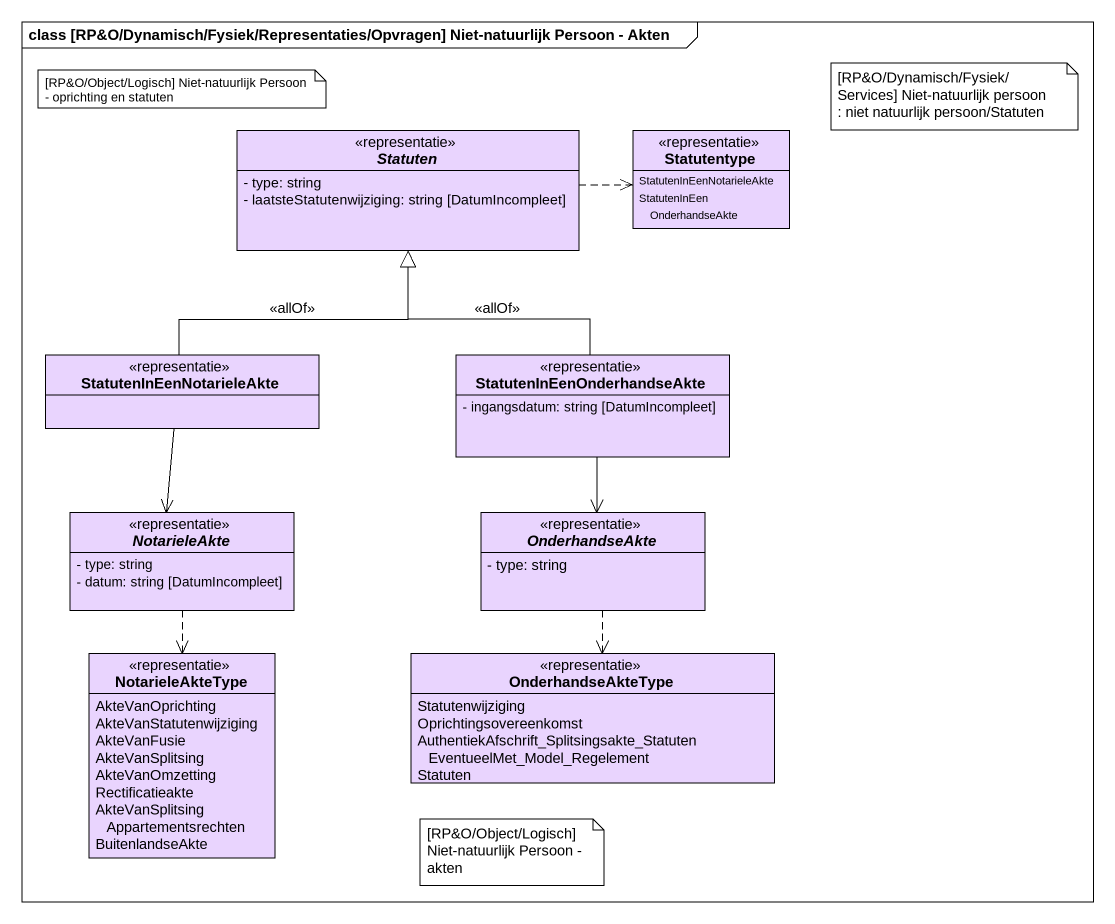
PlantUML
@startuml
mainframe class [RP&O/Dynamisch/Fysiek/Representaties/Opvragen] Niet-natuurlijk Persoon - Akten
hide circle
hide empty members
skinparam classAttributeIconSize 0
abstract class Statuten <<representatie>> #E9D4FE {
  - type: string
  - laatsteStatutenwijziging: string [DatumIncompleet]
}
enum Statutentype <<representatie>> #E9D4FE {
  StatutenInEenNotarieleAkte
  StatutenInEenOnderhandseAkte
}
class StatutenInEenNotarieleAkte <<representatie>> #E9D4FE
class StatutenInEenOnderhandseAkte <<representatie>> #E9D4FE {
  - ingangsdatum: string [DatumIncompleet]
}
abstract class NotarieleAkte <<representatie>> #E9D4FE {
  - type: string
  - datum: string [DatumIncompleet]
}
abstract class OnderhandseAkte <<representatie>> #E9D4FE {
  - type: string
}
enum NotarieleAkteType <<representatie>> #E9D4FE {
  AkteVanOprichting
  AkteVanStatutenwijziging
  AkteVanFusie
  AkteVanSplitsing
  AkteVanOmzetting
  Rectificatieakte
  AkteVanSplitsingAppartementsrechten
  BuitenlandseAkte
}
enum OnderhandseAkteType <<representatie>> #E9D4FE {
  Statutenwijziging
  Oprichtingsovereenkomst
  AuthentiekAfschrift_Splitsingsakte_StatutenEventueelMet_Model_Regelement
  Statuten
}
Statuten .right.> Statutentype
StatutenInEenNotarieleAkte -up-|> Statuten : <<allOf>>
StatutenInEenNotarieleAkte --> NotarieleAkte
StatutenInEenOnderhandseAkte -up-|> Statuten : <<allOf>>
StatutenInEenOnderhandseAkte --> OnderhandseAkte
NotarieleAkte ..> NotarieleAkteType
OnderhandseAkte ..> OnderhandseAkteType
note as N1
  [RP&O/Object/Logisch] Niet-natuurlijk Persoon - oprichting en statuten
end note
note as N2
  [RP&O/Dynamisch/Fysiek/Services] Niet-natuurlijk persoon : niet natuurlijk persoon/Statuten
end note
note as N3
  [RP&O/Object/Logisch] Niet-natuurlijk Persoon - akten
end note
@enduml
